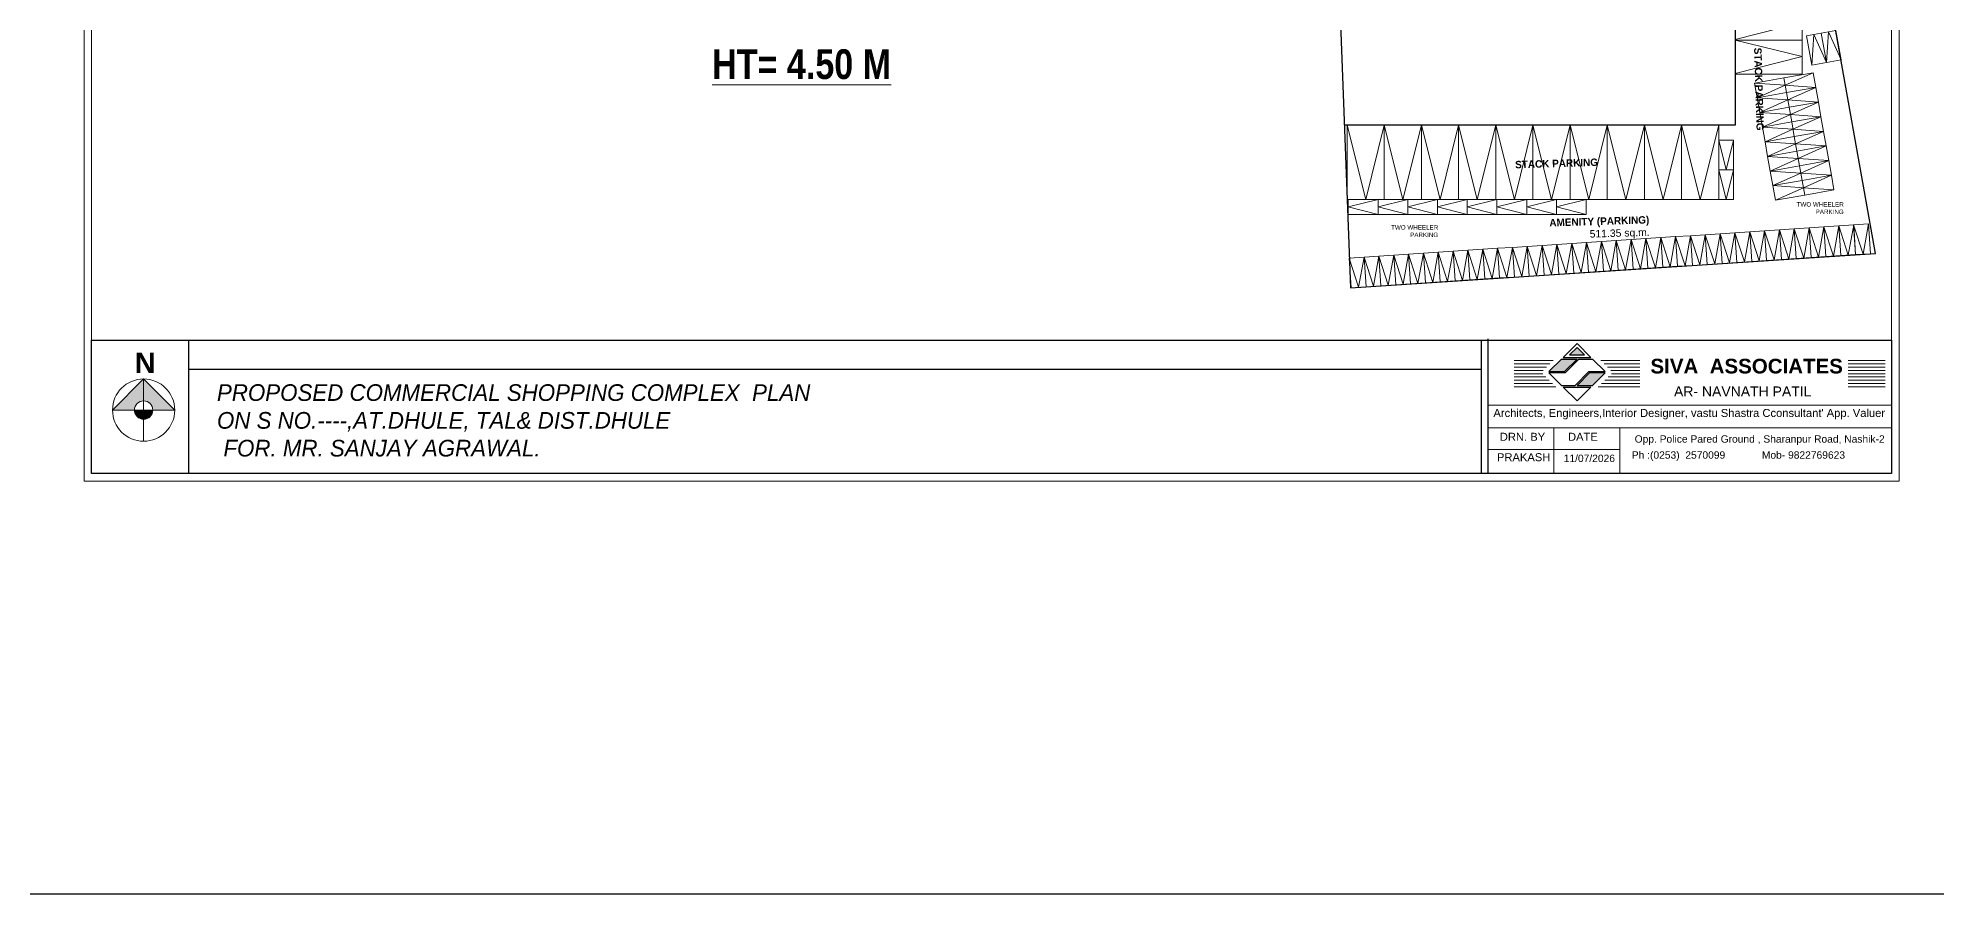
# Model space of a CAD drawing. Header units: feet. Extents: x 1354 to 2117, y 994 to 1430.
# Drawn here: x 1500.5 to 1628.1, y 1265.7 to 1323.3 of the extents above; entities that cross this region are included whole.
import ezdxf

# ---------------------------------------------------------------- set-up
doc = ezdxf.new("R2010")
doc.units = ezdxf.units.FT
for name, color, linetype, lineweight in [('bike', 251, 'Continuous', 15), ('DIAMENTION', 6, 'Continuous', 13), ('dim', 2, 'Continuous', 9), ('DIMENTION', 23, 'Continuous', 13), ('H', 253, 'Continuous', 5), ('Parking', 54, 'Continuous', 18), ('stair', 22, 'Continuous', 9), ('tex', 7, 'Continuous', 15), ('TEXT', 7, 'Continuous', 20), ('wall', 7, 'Continuous', 30), ('WIN', 230, 'Continuous', 9)]:
    doc.layers.add(name, color=color, linetype=linetype, lineweight=lineweight)
doc.layers.add('BOUNDRY', color=5, linetype='Continuous')
doc.layers.add('F4', color=76, linetype='Continuous')
doc.styles.get("Standard").update_dxf_attribs({"font": 'arial.ttf'})
doc.styles.add('STYLE1', font='arial.ttf')

# ---------------------------------------------------------------- blocks, each defined once
blk = doc.blocks.new('rrr5')
at = {"layer": 'Parking'}
for p, q in [((948.34, -6087.21), (949.59, -6092.21)), ((949.59, -6092.21), (950.84, -6087.21))]:
    blk.add_line(p, q, dxfattribs=at)
blk.add_lwpolyline([(948.34, -6092.21), (950.84, -6092.21), (950.84, -6087.21), (948.34, -6087.21)], close=True, dxfattribs=at)
blk = doc.blocks.new('frrre')
at = {"layer": 'stair', "color": 45}
for p, q in [((931.64, -6079.65), (932.79, -6084.15)), ((932.79, -6084.15), (933.9, -6079.65))]:
    blk.add_line(p, q, dxfattribs=at)
blk.add_lwpolyline([(931.6, -6084.15), (933.9, -6084.15), (933.9, -6079.65), (931.6, -6079.65)], close=True, dxfattribs=at)
blk = doc.blocks.new('A$Ce367b0c9')
at = {"layer": 'bike'}
blk.add_lwpolyline([(0, 2), (1, 2), (1, 0), (0, 0)], close=True, dxfattribs=at)
blk.add_lwpolyline([(0, 0), (0.5, 2), (1, 0)], dxfattribs=at)

msp = doc.modelspace()

# ---------------------------------------------------------------- hatches: boundary and pattern name
at = {"layer": 'dim', "lineweight": 15}
h = msp.add_hatch(color=7, dxfattribs=at)
h.paths.add_polyline_path([(1506.9677, 1298.2402), (1505.4933, 1298.2402), (1507.5863, 1300.3331), (1507.5863, 1298.8587, 0.41421356)])
h.paths.add_polyline_path([(1507.5863, 1298.8587), (1507.5863, 1300.3331), (1509.6792, 1298.2402), (1508.2048, 1298.2402, 0.41421356)])
h = msp.add_hatch(color=7, dxfattribs=at)
h.paths.add_polyline_path([(1507.5863, 1297.6216, -0.41421356), (1506.9677, 1298.2402), (1507.5863, 1298.2402)])
h.paths.add_polyline_path([(1507.5863, 1298.2402), (1508.2048, 1298.2402, -0.41421356), (1507.5863, 1297.6216)])
at = {"layer": 'wall'}
h = msp.add_hatch(color=1, dxfattribs=at)
h.paths.add_polyline_path([(1604.4931, 1301.9639), (1603.9975, 1302.4595), (1603.5019, 1301.9639)])
h.paths.add_polyline_path([(1602.1109, 1300.8309), (1603.1565, 1300.8309), (1603.9975, 1301.672), (1602.9519, 1301.672)])
h.paths.add_polyline_path([(1605.8841, 1300.7397), (1604.8385, 1300.7397), (1603.9975, 1299.8987), (1605.043, 1299.8987)])

# ---------------------------------------------------------------- linework, layer by layer
at = {"color": 7, "lineweight": 30}
for p, q in [((1624.0696, 1308.7831), (1615.8171, 1355.2384)), ((1587.1926, 1348.413), (1588.7531, 1306.467)), ((1588.7531, 1306.467), (1624.0696, 1308.7831))]:
    msp.add_line(p, q, dxfattribs=at)
msp.add_lwpolyline([(1354.3755, 1430.0991), (2116.8312, 1430.0991), (2116.8312, 1265.6921), (1354.3755, 1265.6921)], close=True)
at = {"color": 7, "lineweight": 20}
for points in [[(1503.5811, 1410.5621), (1625.6604, 1410.5621), (1625.6604, 1293.4678), (1503.5811, 1293.4678)], [(1504.0811, 1410.0621), (1625.1604, 1410.0621), (1625.1604, 1293.9678), (1504.0811, 1293.9678)]]:
    msp.add_lwpolyline(points, close=True, dxfattribs=at)
at = {"layer": 'BOUNDRY'}
for p in [(1598.0072, 1303.0428), (1598.0072, 1302.9448), (1598.0072, 1302.9448)]:
    msp.add_line(p, (1598.0072, 1293.9678), dxfattribs=at)
at = {"layer": 'DIAMENTION'}
msp.add_line((1614.646, 1317.4062), (1614.646, 1354.2656), dxfattribs=at)
at = {"layer": 'DIAMENTION', "color": 6, "lineweight": 25}
msp.add_lwpolyline([(1615.9899, 1354.2656), (1614.646, 1354.2656), (1614.646, 1317.4062), (1588.3462, 1317.4062)], dxfattribs=at)
at = {"layer": 'DIMENTION'}
msp.add_lwpolyline([(1598.0072, 1302.9448), (1625.1604, 1302.9448), (1625.1604, 1293.9678), (1598.0072, 1293.9678)], close=True, dxfattribs=at)
at = {"layer": 'F4'}
for p, q in [((1602.9519, 1301.672), (1602.1109, 1300.8309)), ((1602.9519, 1301.672), (1603.9975, 1301.672)), ((1603.9975, 1301.672), (1603.1565, 1300.8309)), ((1604.1265, 1301.672), (1603.1943, 1300.7397)), ((1604.1265, 1301.672), (1605.043, 1301.672)), ((1605.8841, 1300.8309), (1605.043, 1301.672)), ((1602.1109, 1300.8309), (1603.1565, 1300.8309)), ((1603.1943, 1300.7397), (1602.1109, 1300.7397)), ((1602.1109, 1300.7397), (1602.9519, 1299.8987)), ((1602.9519, 1299.8987), (1603.8685, 1299.8987)), ((1603.0614, 1299.7892), (1603.9975, 1298.8531)), ((1603.0614, 1299.7892), (1604.9336, 1299.7892)), ((1604.8007, 1300.8309), (1603.8685, 1299.8987)), ((1604.8385, 1300.7397), (1603.9975, 1299.8987)), ((1603.9975, 1299.8987), (1605.043, 1299.8987)), ((1603.9975, 1298.8531), (1604.9336, 1299.7892)), ((1604.8007, 1300.8309), (1605.8841, 1300.8309)), ((1605.8841, 1300.7397), (1604.8385, 1300.7397)), ((1605.043, 1299.8987), (1605.8841, 1300.7397))]:
    msp.add_line(p, q, dxfattribs=at)
for points in [[(1603.0614, 1301.7814), (1604.9336, 1301.7814), (1603.9975, 1302.7175)], [(1603.5019, 1301.9639), (1604.4931, 1301.9639), (1603.9975, 1302.4595)]]:
    msp.add_lwpolyline(points, close=True, dxfattribs=at)
at = {"layer": 'H', "lineweight": 5}
for p, q in [((1602.3878, 1301.5806), (1599.7815, 1301.5806)), ((1602.165, 1301.3577), (1599.7815, 1301.3577)), ((1601.9421, 1301.1349), (1599.7815, 1301.1349)), ((1605.6072, 1301.5806), (1608.2134, 1301.5806)), ((1605.83, 1301.3577), (1608.2134, 1301.3577)), ((1606.0528, 1301.1349), (1608.2134, 1301.1349)), ((1624.7281, 1301.5806), (1622.2309, 1301.5806)), ((1624.7281, 1301.3577), (1622.2309, 1301.3577)), ((1624.7281, 1301.1349), (1622.2309, 1301.1349)), ((1601.7193, 1300.912), (1599.7815, 1300.912)), ((1601.6887, 1300.6892), (1599.7815, 1300.6892)), ((1601.9116, 1300.4664), (1599.7815, 1300.4664)), ((1602.1344, 1300.2435), (1599.7815, 1300.2435)), ((1602.3572, 1300.0207), (1599.7815, 1300.0207)), ((1602.5801, 1299.7978), (1599.7815, 1299.7978)), ((1605.4149, 1299.7978), (1608.2134, 1299.7978)), ((1605.6377, 1300.0207), (1608.2134, 1300.0207)), ((1605.8606, 1300.2435), (1608.2134, 1300.2435)), ((1606.0834, 1300.4664), (1608.2134, 1300.4664)), ((1606.2757, 1300.912), (1608.2134, 1300.912)), ((1606.3063, 1300.6892), (1608.2134, 1300.6892)), ((1624.7281, 1300.912), (1622.2309, 1300.912)), ((1624.7281, 1300.6892), (1622.2309, 1300.6892)), ((1624.7281, 1300.4664), (1622.2309, 1300.4664)), ((1624.7281, 1300.2435), (1622.2309, 1300.2435)), ((1624.7281, 1300.0207), (1622.2309, 1300.0207)), ((1624.7281, 1299.7978), (1622.2309, 1299.7978))]:
    msp.add_line(p, q, dxfattribs=at)
at = {"layer": 'wall', "lineweight": 25}
for p, q in [((1504.0811, 1302.9448), (1622.5038, 1302.9448)), ((1510.606, 1302.9448), (1510.606, 1293.9678)), ((1597.561, 1302.9448), (1597.561, 1293.9678)), ((1598.0072, 1302.9448), (1598.0072, 1293.9678)), ((1598.0072, 1302.9448), (1598.0072, 1293.9678)), ((1510.606, 1300.9878), (1597.561, 1300.9878))]:
    msp.add_line(p, q, dxfattribs=at)
at = {"layer": 'wall', "lineweight": 15}
for p, q in [((1507.5863, 1300.3331), (1505.4933, 1298.2402)), ((1507.5863, 1300.3331), (1507.5863, 1296.1472)), ((1509.6792, 1298.2402), (1507.5863, 1300.3331)), ((1509.6792, 1298.2402), (1505.4933, 1298.2402))]:
    msp.add_line(p, q, dxfattribs=at)
at = {"layer": 'wall'}
msp.add_lwpolyline([(1504.0811, 1302.9448), (1625.1604, 1302.9448), (1625.1604, 1293.9678), (1504.0811, 1293.9678)], close=True, dxfattribs=at)
at = {"layer": 'wall', "lineweight": 15}
for radius in [2.093, 0.6186]:
    msp.add_circle((1507.5863, 1298.2402), radius, dxfattribs=at)
at = {"layer": 'WIN', "color": 7, "lineweight": 5}
for p, q in [((1598.0072, 1298.5769), (1625.1604, 1298.5769)), ((1598.0072, 1297.0511), (1625.1604, 1297.0511)), ((1602.4465, 1297.0511), (1602.4465, 1293.9678)), ((1606.8857, 1293.9678), (1606.8857, 1297.0511)), ((1606.8857, 1295.5924), (1598.0072, 1295.5924))]:
    msp.add_line(p, q, dxfattribs=at)

# ---------------------------------------------------------------- block references
at = {"layer": 'bike'}
for p, rotation in [((1619.788, 1321.4504), 10.07317253536056), ((1620.7726, 1321.6253), 10.07317253536056), ((1620.0559, 1319.9422), 100.0731725353606), ((1620.2308, 1318.9577), 100.0731725353606), ((1620.4057, 1317.9731), 100.0731725353606), ((1620.5806, 1316.9885), 100.0731725353606), ((1620.7555, 1316.0039), 100.0731725353606), ((1620.9304, 1315.0193), 100.0731725353606), ((1621.1053, 1314.0347), 100.0731725353606), ((1621.2802, 1313.0501), 100.0731725353606), ((1610.6316, 1309.9062), 183.7521516064125), ((1611.6295, 1309.9716), 183.7521516064125), ((1612.6273, 1310.037), 183.7521516064125), ((1613.6252, 1310.1025), 183.7521516064125), ((1614.623, 1310.1679), 183.7521516064125), ((1615.6209, 1310.2334), 183.7521516064125), ((1616.6187, 1310.2988), 183.7521516064125), ((1617.6166, 1310.3642), 183.7521516064125), ((1618.6145, 1310.4297), 183.7521516064125), ((1619.6123, 1310.4951), 183.7521516064125), ((1620.6102, 1310.5606), 183.7521516064125), ((1621.608, 1310.626), 183.7521516064125), ((1622.6059, 1310.6914), 183.7521516064125), ((1623.6037, 1310.7569), 183.7521516064125), ((1590.6745, 1308.5973), 183.7521516064125), ((1591.6723, 1308.6628), 183.7521516064125), ((1592.6702, 1308.7282), 183.7521516064125), ((1593.668, 1308.7937), 183.7521516064125), ((1594.6659, 1308.8591), 183.7521516064125), ((1595.6638, 1308.9246), 183.7521516064125), ((1596.6616, 1308.99), 183.7521516064125), ((1597.6595, 1309.0554), 183.7521516064125), ((1598.6573, 1309.1209), 183.7521516064125), ((1599.6552, 1309.1863), 183.7521516064125), ((1600.653, 1309.2518), 183.7521516064125), ((1601.6509, 1309.3172), 183.7521516064125), ((1602.6488, 1309.3826), 183.7521516064125), ((1603.6466, 1309.4481), 183.7521516064125), ((1604.6445, 1309.5135), 183.7521516064125), ((1605.6423, 1309.579), 183.7521516064125), ((1606.6402, 1309.6444), 183.7521516064125), ((1607.638, 1309.7098), 183.7521516064125), ((1608.6359, 1309.7753), 183.7521516064125), ((1609.6338, 1309.8407), 183.7521516064125), ((1589.6766, 1308.5319), 183.7521516064125)]:
    msp.add_blockref('A$Ce367b0c9', p, dxfattribs=dict(at, rotation=rotation))
at = {"layer": 'bike', "xscale": -1}
for p, rotation in [((1616.1176, 1319.2426), 280.0731725353472), ((1616.2925, 1318.258), 280.0731725353472), ((1616.4674, 1317.2735), 280.0731725353472), ((1616.6423, 1316.2889), 280.0731725353472), ((1613.5322, 1316.4062), 180), ((1616.8172, 1315.3043), 280.0731725353472), ((1616.9921, 1314.3197), 280.0731725353472), ((1613.5322, 1314.4062), 180), ((1617.167, 1313.3351), 280.0731725353472), ((1617.3419, 1312.3505), 280.0731725353472), ((1590.6145, 1312.4062), 90), ((1592.6145, 1312.4062), 90), ((1594.6145, 1312.4062), 90), ((1596.6145, 1312.4062), 90), ((1598.6145, 1312.4062), 90), ((1600.6145, 1312.4062), 90), ((1602.6145, 1312.4062), 90), ((1604.6145, 1312.4062), 90)]:
    msp.add_blockref('A$Ce367b0c9', p, dxfattribs=dict(at, rotation=rotation))
at = {"layer": 'DIMENTION', "rotation": 90}
for p in [(-4465.009, 391.5277), (-4465.009, 389.2277)]:
    msp.add_blockref('frrre', p, dxfattribs=at)
at = {"layer": 'DIMENTION', "xscale": -1}
for p in [(2539.3748, 7404.6191), (2541.8748, 7404.6191), (2544.3748, 7404.6191), (2546.8748, 7404.6191), (2549.3748, 7404.6191), (2551.8748, 7404.6191), (2554.3748, 7404.6191), (2556.8748, 7404.6191), (2559.3748, 7404.6191), (2561.8748, 7404.6191)]:
    msp.add_blockref('rrr5', p, dxfattribs=at)

# ---------------------------------------------------------------- texts
at = {"layer": 'tex', "ltscale": 0.05, "insert": (1543.2331, 1322.508), "char_height": 2, "width": 18.497896, "attachment_point": 1}
msp.add_mtext('{\\fSwis721 Cn BT|b1|i0|c0|p34;\\W4.07166; }{\\fSwis721 Cn BT|b1|i0|c0|p34;\\LHT= 4.50 M}', dxfattribs=at)
at = {"layer": 'tex', "char_height": 0.5, "width": 18.355944, "attachment_point": 9}
for s, insert, rotation in [('{\\fCentury Gothic|b1|i0|c0|p34;STACK PARKING}', (1616.0692, 1317.0354), 271.739527), ('{\\fCentury Gothic|b1|i0|c0|p34;STACK PARKING}', (1605.4147, 1314.6606), 1.739527), ('{\\fCentury Gothic|b1|i0|c0|p34;AMENITY (PARKING)}\\P511.35 sq.m.', (1608.8951, 1309.8115), 1.739527)]:
    msp.add_mtext(s, dxfattribs=dict(at, insert=insert, rotation=rotation))
at = {"layer": 'tex'}
for s, insert, char_height, width, attachment_point in [('TWO WHEELER PARKING', (1621.9369, 1311.4241), 0.3, 4.801681, 9), ('TWO WHEELER PARKING', (1594.6608, 1309.8739), 0.3, 4.801681, 9), ('{\\fCentury Gothic|b0|i1|c0|p34;PROPOSED COMMERCIAL SHOPPING COMPLEX  }{\\fCentury Gothic|b0|i1|c0|p34;PLAN ON S NO.----,AT.DHULE, TAL& DIST.DHULE}\\P {\\fCentury Gothic|b0|i1|c0|p34;FOR. MR. SANJAY AGRAWAL.}', (1512.5184, 1299.9796), 1.1213251, 39.855917, 1)]:
    msp.add_mtext(s, dxfattribs=dict(at, insert=insert, char_height=char_height, width=width, attachment_point=attachment_point))
at = {"layer": 'TEXT', "style": 'STYLE1'}
for s, insert, char_height, width, attachment_point in [('{\\fArial|b1|i0|c0|p34;N}', (1507.6941, 1300.7316), 1.380092, 0.258093, 8), (" Architects, Engineers,Interior Designer, vastu Shastra Cconsultant' App. Valuer", (1598.1661, 1298.3167), 0.538236, 27.415113, 1), ('DRN. BY', (1598.8058, 1296.7139), 0.53824, 3.885628, 1), ('DATE', (1603.3934, 1296.7139), 0.53824, 27.415113, 1), (' Opp. Police Pared Ground , Sharanpur Road, Nashik-2', (1607.6826, 1296.5449), 0.493383, 18.462091, 1), ('PRAKASH', (1598.6109, 1295.3413), 0.53824, 27.415113, 1), ('11/07/2026', (1603.1023, 1295.2438), 0.49338, 27.415113, 1), ('Ph :(0253)  2570099  ', (1607.6826, 1295.4672), 0.493383, 18.462091, 1), ('Mob- 9822769623  ', (1616.4313, 1295.4672), 0.493383, 18.462091, 1)]:
    msp.add_mtext(s, dxfattribs=dict(at, insert=insert, char_height=char_height, width=width, attachment_point=attachment_point))
at = {"layer": 'wall', "color": 7, "lineweight": 5, "width": 20.2624, "attachment_point": 1, "style": 'STYLE1'}
for s, insert, char_height in [(' {\\fArial|b1|i0|c0|p34;SIVA  ASSOCIATES}', (1608.5546, 1301.6905), 0.986766), (' AR- NAVNATH PATIL', (1610.2623, 1299.8307), 0.672795)]:
    msp.add_mtext(s, dxfattribs=dict(at, insert=insert, char_height=char_height))

doc.saveas('drawing.dxf')
